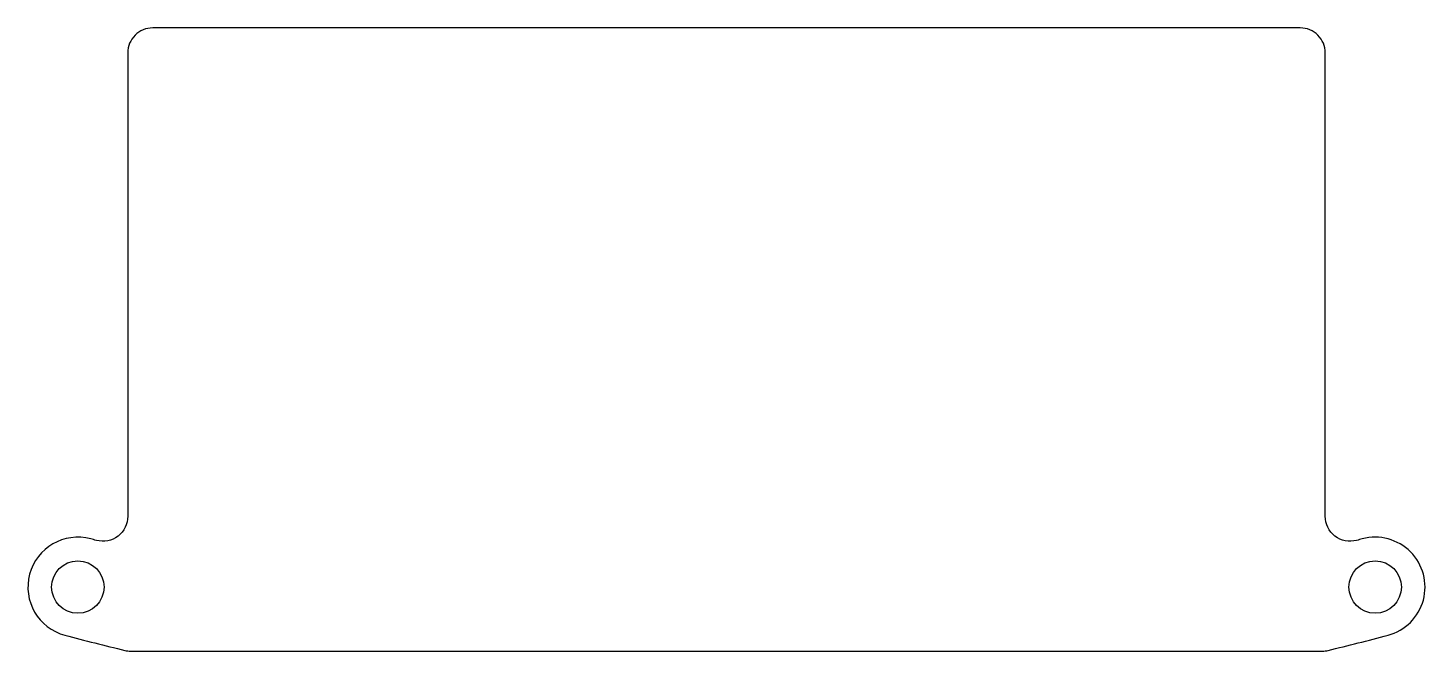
# Model space of a CAD drawing. Header units: millimetres. Extents: x -28 to 28, y -12.5 to 12.5.
import ezdxf

# ---------------------------------------------------------------- set-up
doc = ezdxf.new("R2010")
doc.units = ezdxf.units.MM
doc.layers.get('0').update_dxf_attribs({"linetype": 'CONTINUOUS'})

msp = doc.modelspace()

# ---------------------------------------------------------------- linework, layer by layer
msp.add_lwpolyline([(-23, 12.5, 0.414214), (-24, 11.5), (-24, -7.093, -0.491951), (-25.255, -8.06, -0.000601), (-25.485, -7.999, 1), (-26.515, -11.864, 0.006008), (-24.116, -12.472, 0.059151), (-23.882, -12.5), (23.882, -12.5, 0.059151), (24.116, -12.472, 0.006008), (26.515, -11.864, 1), (25.485, -7.999, -0.000601), (25.255, -8.06, -0.491951), (24, -7.093), (24, 11.5, 0.414214), (23, 12.5)], format="xyb", close=True)
for centre in [(-26, -9.931), (26, -9.931)]:
    msp.add_circle(centre, 1.05)

doc.saveas('drawing.dxf')
